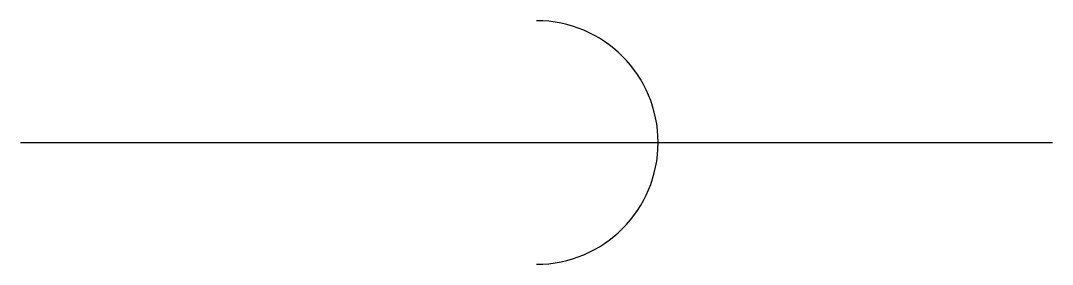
# Model space of a CAD drawing. Header units: metres. Extents: x 0 to 42.4, y -5 to 5.
import ezdxf

# ---------------------------------------------------------------- set-up
doc = ezdxf.new("R2010")
doc.units = ezdxf.units.M
doc.layers.add('003_THICK', color=7, linetype='Continuous')

msp = doc.modelspace()

# ---------------------------------------------------------------- linework, layer by layer
at = {"layer": '003_THICK'}
msp.add_lwpolyline([(21.21, -5, 1), (21.21, 5, 1)], format="xyb", dxfattribs=at)
msp.add_lwpolyline([(0, 0), (42.42, 0)], dxfattribs=at)

doc.saveas('drawing.dxf')
